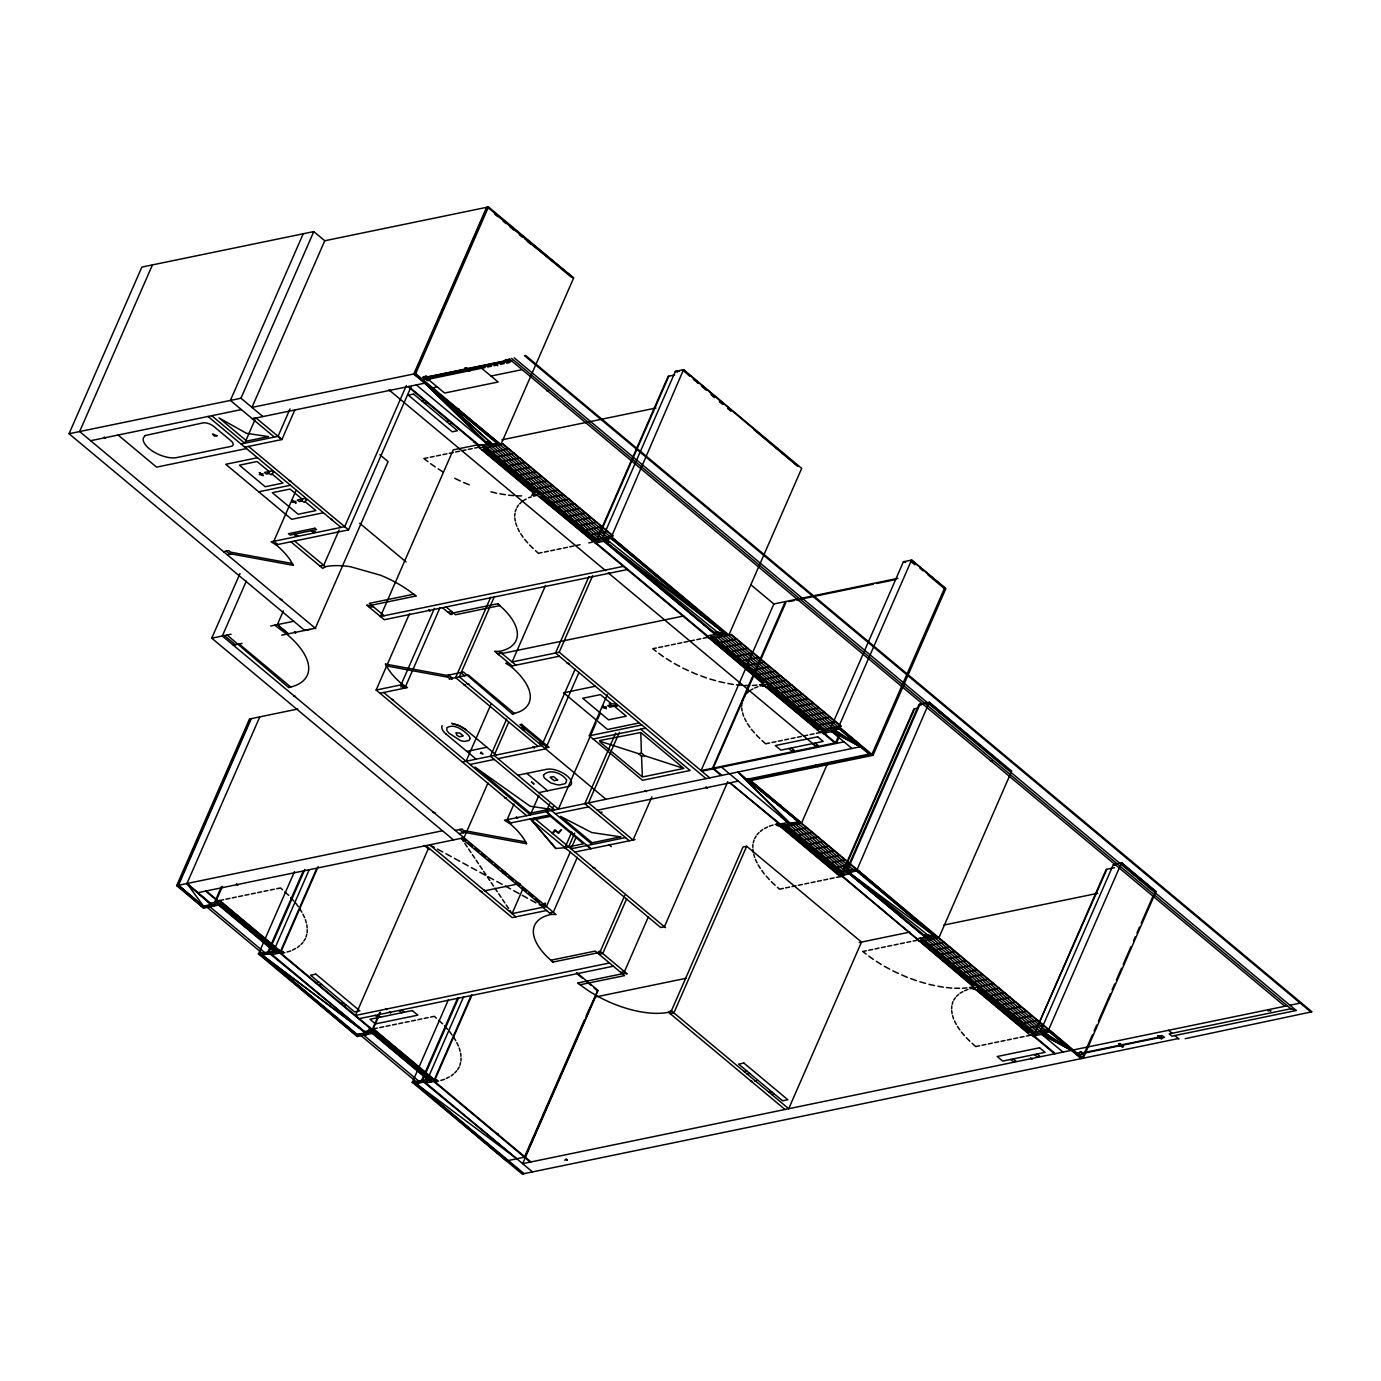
<?xml version="1.0" encoding="UTF-8"?>
<svg xmlns="http://www.w3.org/2000/svg" width="1381" height="1381" viewBox="0 0 1381 1381"><rect width="100%" height="100%" fill="white"/><g stroke="black" fill="none" stroke-linecap="round" stroke-linejoin="round"><path stroke-width="1.5" d="M514.681 516.114L515.027 513.249M515.234 511.54L516.252 508.95M307.152 932.676L307.203 929.724M306.012 937.026L306.72 934.298M459.838 1065.407L460.546 1062.68M742.236 701.548L742.943 698.838M752.887 844.43L752.835 847.382M952.217 1004.298L952.925 1001.588M753.318 842.79L754.026 840.08M951.802 1005.938L951.647 1008.855M460.961 1061.057L461.03 1058.105M741.821 703.171L741.666 706.088M310.017 629.339L304.718 630.427L69.05 433.738L141.846 267.085L313.78 231.594L324.759 240.76L488.477 206.96L573.633 278.03L500.837 444.665L492.637 445.217L489.34 442.455L486.267 442.231L424.813 383.158L252.36 418.754L256.072 417.994L281.897 439.538L294.74 410.14M152.428 264.91L79.632 431.545L315.714 628.597M303.199 233.786L230.385 400.421L274.336 437.104M69.05 433.738L240.967 398.229L313.78 231.594M324.759 240.76L251.963 407.412L415.681 373.595L500.837 444.665L497.056 443.439L413.834 373.975L486.63 207.34M255.002 419.686L244.713 443.215L211.759 415.698M241.019 443.974L278.047 436.327L290.027 408.88M453.451 839.924L211.742 638.195L240.001 573.495M246.301 581.108L222.324 636.002L556.042 914.55L551.243 914.395L542.733 907.282L544.442 903.364M296.086 490.324L273.818 541.3L271.177 541.853L276.079 544.839A68.515 31.107 23.6 0 1 290.355 560.272L293.186 565.33L231.645 554.005L227.399 554.886M277.339 624.644L288.318 633.81L277.339 624.644L283.329 610.92M219.078 904.918L203.577 908.111L176.647 885.653L249.46 719L297.778 709.023M259.783 716.877L186.97 883.512L203.508 906.126L203.577 908.111L177.717 885.428L250.513 718.793M222.462 886.378L213.882 905.988L186.97 883.512L212.916 906.178L203.525 906.972L178.512 885.256L251.307 718.621M339.122 530.028L323.706 565.312L319.995 566.072M406.377 385.506L344.698 526.662L273.818 541.3L277.667 544.511M415.681 373.595L488.477 206.96M276.079 544.839L348.547 529.872L411.072 386.749M214.625 902.259L221.478 886.585M372.887 1033.299L357.386 1036.492L258.506 953.96L294.481 871.618M526.662 815.67L376.133 690.034L409.536 613.578M274.008 950.767L258.506 953.96L262.286 955.186L269.761 953.632L267.845 952.027L302.957 871.653M281.275 952.7L272.126 954.582L268.829 951.837L304.804 869.495M272.126 954.582L308.947 870.289M279.791 952.994L316.612 868.701M318.165 866.595L280.481 952.855L372.766 1029.881L380.483 1012.238M434.411 608.451L401.008 684.907L404.84 688.118L439.969 607.726M490.738 597.248L455.626 677.622L538.038 746.396M494.45 596.488L459.338 676.863L606 799.288M466.088 761.259L490.928 704.396M428.265 848.797L355.469 1015.449L609.487 962.989M545.495 585.509L512.092 661.965L559.219 652.229L709.748 777.866M369.418 1030.433L367.709 1034.369L262.286 955.186L357.316 1034.507L357.386 1036.492L260.664 954.668L269.761 953.632L268.95 952.959L260.664 954.668L357.351 1035.353L366.725 1034.559L369.297 1028.69M506.689 718.983L490.428 756.236L554.696 809.87M379.792 1012.377L372.076 1030.019L279.791 952.994M508.691 722.142L494.122 755.459L558.407 809.111L596.091 722.85M488.028 782.854L464.033 837.749L197.949 892.678M603.687 541.248L715.272 634.38L714.322 632.584L717.395 632.809L720.692 635.553L728.892 635.001L801.688 468.366L683.509 369.728L675.361 371.403L602.548 538.055L606.328 539.263L608.003 541.49L605.758 541.956L720.675 634.708L720.744 636.693L717.447 633.931L706.917 636.106L595.315 542.975L668.128 376.34L674.567 375.011M668.818 376.184L596.005 542.837L707.607 635.968M588.927 576.533L555.525 653.006L706.036 778.625M559.219 652.229L592.622 575.773M753.784 429.491L797.89 466.312L683.509 369.728L610.765 538.348L604.705 538.745L605.845 540.8L609.625 542.025L606.587 542.647L604.654 541.041L608.003 541.49L604.705 538.745L610.747 537.502L632.515 555.68M513.974 804.018L507.12 819.693L510.97 822.903M575.135 669.181L541.732 745.636L462.393 762.019M578.984 672.392L545.581 748.847L497.971 758.67M1178.407 1038.547L522.191 1174.04L412.332 1082.341L448.29 999.999M538.935 795.301L530.356 814.894L383.694 692.485M427.834 1079.148L412.332 1082.341L416.095 1083.567L423.587 1082.014L421.671 1080.408L457.629 998.066M458.613 997.876L422.638 1080.218L532.514 1171.917M463.619 996.702L425.935 1082.963L435.084 1081.081M587.011 845.517L590.861 848.728L546.237 811.631L549.655 803.777M553.229 806.608L551.52 810.526L592.173 844.464M471.301 995.114L433.617 1081.375L530.287 1162.077M471.991 994.976L434.29 1081.237L530.977 1161.939M640.68 729.203L690.12 770.477L642.51 780.3L589.342 735.797L607.329 694.643M510.003 910.58L512.058 913.618L523.192 888.138M597.8 718.931L600.372 713.045M727.787 781.698L664.399 926.772L660.705 927.531L564.967 847.641L571.82 831.949M615.684 733.069L584.854 803.656L629.339 840.787M568.661 846.864L574.669 833.14M619.396 732.31L588.548 802.879L633.05 840.028L651.901 796.889M539.177 904.555L543.803 907.075L545.512 903.139M576.153 837.059L571.009 848.832L625.507 837.577M570.422 851.628L546.444 906.523L512.058 913.618M577.293 857.359L553.298 912.254L549.603 913.014M624.747 895.458L599.043 954.288L602.737 953.511L626.732 898.617M524.435 1157.174L584.387 1019.955M586.096 1016.019L597.921 990.401L525.125 1157.036L506.447 1160.903L414.49 1083.032L422.759 1081.323L412.332 1082.341M785.288 601.615L712.492 768.25L721.175 775.501M648.431 916.725L624.454 971.62L620.742 972.397L595.194 951.077L550.76 960.244L552.97 962.074L599.509 952.476L598.422 951.544L599.993 951.233L627.198 973.916L624.505 973.329L577.949 982.944L580.158 984.774L624.592 975.607L620.742 972.397M746.689 846.242L673.893 1012.894L670.182 1013.654L742.995 847.019L746.689 846.242L861.502 942.084L788.706 1108.719L671.131 1010.599L668.542 1012.273A68.567 31.124 23.6 0 1 577.966 982.944M827.219 764.314L801.532 823.128L749.451 779.661L750.556 780.593L873.016 755.303L945.812 588.651L911.564 560.065L903.416 561.756L830.602 728.391L860.691 746.931M833.451 727.666L831.742 731.585L851.991 748.485M748.398 779.885L871.912 754.389L944.725 587.736L911.564 560.065L838.75 726.699L838.819 728.702L869.236 754.078L838.802 727.839L830.602 728.391L834.383 729.617L860.449 746.741L504.479 820.245L509.382 823.231A68.601 31.142 23.6 0 1 526.506 843.722L464.948 832.415L459.096 833.623M839.061 734.985L835.643 742.823L701.065 770.615L773.861 603.98L897.874 578.363M838.923 737.54L836.351 743.427L824.06 733.173M914.585 708.816L841.771 875.45L916.898 938.856L841.098 875.589L913.894 708.954L918.417 708.021M846.156 871.118L925.253 937.129L924.321 935.334L927.393 935.558L930.673 938.303L938.873 937.751L935.092 936.542L856.531 870.962L849.056 872.516L927.359 934.695L930.656 937.457L930.725 939.443L927.428 936.698L925.253 937.129L846.156 871.118L918.952 704.465L929.275 702.342L1011.669 771.116L938.873 937.751L923.889 940.858M916.898 938.856L927.428 936.698L924.321 935.334L927.359 934.695L927.428 936.698L926.237 936.939L847.123 870.91L919.936 704.275L923.682 703.947M989.884 754.026L1009.511 770.425L929.275 702.342L856.531 870.962L848.227 871.825L856.513 870.116L936.715 937.06L930.673 938.303L927.393 935.558L925.132 936.025L927.393 935.558L930.725 939.443M1114.519 867.7L1106.164 869.426L1033.368 1036.061L1106.854 869.288M686.202 978.283L595.435 997.013L522.622 1163.665L1071.449 1050.337L1040.583 1031.141L1113.397 864.506L1121.545 862.814L1155.983 891.574L1083.187 1058.209L749.451 779.661M1062.973 1052.08L1041.723 1034.334L1043.432 1030.416M1155.983 891.574L1121.545 862.814L1048.749 1029.466L1048.8 1031.452L1081.34 1058.588L1048.783 1030.589L1040.601 1031.141L1043.881 1033.886L1033.368 1036.061L1054.618 1053.807M1040.601 1031.141L1048.783 1030.589L1082.134 1058.433L1092.406 1034.904M1094.115 1030.986L1096.687 1025.099M1098.396 1021.18L1110.393 993.733M1112.102 989.814L1114.674 983.928M1116.383 980.009L1121.527 968.236M1123.236 964.318L1130.953 946.675M1133.525 940.789L1135.234 936.87M1136.943 932.952L1139.515 927.065M1141.224 923.147L1153.221 895.699M516.995 507.466L518.427 505.066M754.613 838.526L756.132 836.161M303.009 942.36L301.006 944.483M303.906 940.944L305.425 938.579M456.818 1070.741L454.832 1072.847M457.732 1069.326L459.234 1066.961M743.807 697.388L745.326 695.023M757.03 834.728L759.032 832.622M953.788 1000.137L955.307 997.773M552.245 833.157L554.92 829.739L558.269 832.536L561.566 829.601L558.615 833.382L555.266 830.585L552.849 833.675M601.287 741.701L638.695 753.715L641.544 753.232L644.513 755.7L681.903 767.819M519.67 503.823L521.759 501.752M644.513 755.7L641.664 756.287L638.695 753.819M750.004 690.535L752.869 688.912M299.642 945.657L297.347 947.608M760.396 831.431L762.709 829.48M956.343 996.426L958.621 994.458M746.361 693.676L748.64 691.708M451.276 1075.92L453.469 1074.038M959.985 993.284L962.85 991.662M523.261 500.647L526.161 499.042M754.665 687.997L757.962 686.668M292.53 950.059L295.534 948.523M764.504 828.565L767.508 827.029M446.356 1078.44L449.36 1076.904M964.646 990.747L967.943 989.417M773.412 801.584L775.034 801.015M449.809 678.831L447.012 675.395L447.876 677.208L386.317 665.901L385.472 664.088L447.012 675.395L463.429 672.012L512.351 713.96L518.738 712.044A68.567 31.124 23.6 0 0 510.642 666.263L505.739 663.277L508.381 662.725M528.578 497.712L531.357 496.884M533.532 496.228L537.123 495.227M281.31 953.546L284.831 952.648M760.154 686.029L763.555 685.045L765.039 686.288M287.041 952.01L290.701 950.957M769.338 826.149L772.997 825.078M775.207 824.44L778.746 823.559M435.119 1081.927L438.657 1081.03M440.85 1080.391L444.527 1079.338M970.135 988.779L973.553 987.795L972.12 988.485L975.021 989.038M463.239 415.215L464.948 414.714M721.555 767.128L791.209 825.268L790.277 823.456L799.375 822.437L737.989 772.031L791.089 824.146L799.375 822.437L746.776 779.367L748.623 778.988M90.611 440.712L241.382 409.587M425.624 376.668L422.966 377.203L425.175 379.05L427.817 378.498M507.19 359.82L509.831 359.267M423.518 377.669L424.623 378.584M427.506 377.134L506.948 360.734M428.058 377.6L507.5 361.183M509.382 361.649L512.023 361.114M429.422 378.739L425.072 376.202L429.698 378.964M468.625 370.643L469.678 370.419M508.881 362.34L509.934 362.115L505.584 359.578L509.157 362.564L506.603 363.082M485.18 367.501L428.11 379.292L444.596 393.05L498.127 382.002L481.641 368.244M487.562 367.018L491.532 366.189M493.915 365.706L497.885 364.895M500.267 364.394L504.238 363.583M426.487 380.207L428.196 379.844M432.978 388.044L436.914 386.645M491.015 376.064L522.122 369.642M421.826 400.922L424.468 400.386M424.571 403.217L427.212 402.665M244.869 447.185L281.897 439.538L278.047 436.327M246.509 448.566L156.571 467.141L118.127 435.032M257.487 457.732L225.759 464.292L291.684 519.308L323.413 512.765M446.546 421.568L449.205 421.015M449.291 423.846L451.932 423.311M269.588 471.422L264.444 472.475L266.326 474.046L269.053 473.493M259.248 474.529L260.56 474.253M261.63 474.046L262.942 473.769M416.354 384.902L487.217 444.043L486.267 442.231L489.323 441.609L492.62 444.371L498.679 443.974L414.611 373.819L487.424 207.185L573.633 278.03L524.901 238.896M486.267 442.231L489.323 441.609L492.689 446.356L486.267 442.231L488.201 443.836M478.586 444.647L453.227 449.878L380.431 616.513L623.349 566.365M487.096 442.921L489.34 442.472L492.689 446.356M501.821 439.849L656.01 407.999M258.713 491.791L290.459 485.249M427.868 457.732L423.898 458.544L427.972 461.686M430.251 457.232L434.204 456.421M436.586 455.937L440.556 455.109M442.938 454.625L446.909 453.797M449.291 453.313L453.261 452.485M455.626 452.001L459.597 451.173M461.979 450.689L465.949 449.861M468.332 449.377L472.302 448.549M474.684 448.065L479.431 447.081M487.217 444.043L424.813 383.158L492.62 444.371L497.056 443.439M483.678 446.495L491.032 444.975M484.23 446.943L480.26 447.772L477.239 445.252L482.038 445.114L598.491 542.319M481.934 449.999L485.111 449.343M491.878 452.226L508.812 448.739M497.367 456.818L514.302 453.331M302.543 498.921L297.398 499.991L299.28 501.562L302.007 500.992M292.202 502.045L293.532 501.769M294.585 501.545L295.897 501.286M502.874 461.409L519.791 457.905M508.363 465.984L525.281 462.497M513.853 470.576L530.787 467.071M519.342 475.15L536.277 471.663M524.849 479.742L541.766 476.255M530.339 484.334L547.256 480.83M223.567 551.675L228.849 550.587L231.645 554.005L230.8 552.21L292.34 563.517L293.186 565.33M535.828 488.909L552.763 485.421M533.031 492.637L536.208 491.981M534.015 493.466L535.345 494.571M534.292 493.69L532.445 494.018L535.068 494.329M540.264 493.725L536.294 494.536L596.143 543.665M541.317 493.5L558.252 489.996M542.457 495.555L539.28 496.211L593.122 541.145M546.824 498.092L563.741 494.588M552.314 502.667L569.231 499.18M557.803 507.259L574.738 503.754M563.293 511.833L580.227 508.346M627.181 569.559L384.281 619.724L366.69 605.051L369.383 605.638L415.923 596.022A68.498 31.09 23.6 0 0 380.327 575.152L350.55 566.728A68.636 31.159 23.6 0 0 325.346 566.693L322.74 568.368L290.89 541.784M568.782 516.425L585.717 512.921M574.289 521.017L591.206 517.512M579.778 525.591L596.713 522.104M585.268 530.183L602.202 526.679M590.757 534.758L607.692 531.271M592.328 541.3L596.299 540.489M596.851 540.938L604.205 539.419M541.973 552.555L538.4 553.298L535.483 550.605M544.356 552.072L548.326 551.243M550.708 550.76L554.679 549.931M557.061 549.448L561.014 548.637M563.396 548.136L567.367 547.325M569.749 546.824L573.719 546.013M576.101 545.512L580.072 544.701M588.789 542.888L592.363 542.163M605.758 541.956L609.625 542.025L606.328 539.263L610.765 538.348L725.111 633.793L728.892 635.001L610.695 536.363L726.734 634.311L720.692 635.553L717.378 631.946L714.322 632.584L716.256 634.19L604.654 541.041L715.272 634.38M595.315 542.975L605.845 540.8L602.548 538.055L610.747 537.502L726.734 634.311L720.675 634.708L725.111 633.793L610.747 537.502M211.742 638.195L231.059 634.207M270.728 626.007L293.739 621.26M369.435 607.347L373.146 606.587M233.303 645.169L242.038 643.373M281.707 635.174L315.3 628.251L388.113 461.599L379.861 454.729M447.962 612.301L451.656 611.524M446.167 606.95L455.506 614.735L499.939 605.569L497.747 603.721L451.19 613.337L452.295 614.252L450.707 614.58L442.455 607.709M676.448 593.174L678.295 592.794M227.088 635.018L288.646 687.514L290.77 687.065L239.12 643.978M515.942 665.176L499.456 651.418L494.657 651.262L512.23 665.935M497.402 653.558L501.096 652.799M501.976 653.524L682.991 616.133M785.996 602.22L713.183 768.112L721.849 775.362M788.81 601.633L794.368 600.493M796.474 600.045L873.258 584.198M876.711 583.49L894.37 579.83M376.133 690.034L402.579 684.579L407.499 687.565L379.982 693.245M400.68 686.961L402.665 686.564M449.188 678.951L468.332 674.998L514.474 713.511L512.351 713.96M510.642 666.263L559.357 656.199M706.088 635.433L764.349 684.872L768.319 684.061M656.32 647.982L652.747 648.725L656.148 651.314M658.702 647.499L662.673 646.688M665.038 646.187L669.008 645.376M671.39 644.875L675.361 644.064M677.743 643.563L681.713 642.752M684.096 642.251L688.049 641.44M690.431 640.939L694.401 640.128M696.784 639.627L700.754 638.816M703.136 638.333L706.709 637.59M711.733 636.831L719.087 635.312M708.315 638.108L712.285 637.297M719.933 642.579L736.867 639.075M725.439 647.154L742.357 643.667M730.929 651.746L747.846 648.259M736.418 656.338L753.353 652.833M595.349 686.236L563.603 692.796L607.554 729.479L639.299 722.919M741.908 660.912L758.842 657.425M747.397 665.504L764.332 662M752.904 670.078L769.821 666.591M610.506 705L607.778 705.57L609.66 707.141L614.821 706.071M758.393 674.67L775.311 671.166M602.582 707.624L603.911 707.348M604.964 707.124L606.294 706.848M763.883 679.262L780.817 675.758M766.127 682.231L762.951 682.887L709.109 637.953M759.429 684.769L763.538 684.182M769.372 683.837L786.307 680.35M764.004 685.408L762.139 685.736L764.763 686.046M766.023 687.099L769.2 686.443M466.813 751.385L486.889 747.242M774.879 688.429L791.796 684.924M780.369 693.003L797.286 689.516M589.342 735.797L641.768 724.973M785.858 697.595L802.793 694.108M469.937 764.47L494.26 759.446M593.07 739.042L645.618 728.184M791.348 702.187L808.282 698.682M796.854 706.761L813.772 703.274M802.344 711.353L819.261 707.849M517.806 775.224L546.634 769.286A15.502 7.043 23.6 0 1 566.814 775.656A15.502 7.043 23.6 0 1 568.005 786.583L538.676 792.642M807.833 715.928L824.768 712.441M813.323 720.519L830.257 717.032M818.812 725.111L835.747 721.607M817.12 729.738L820.297 729.082M824.353 730.825L820.383 731.637L824.198 734.001M834.953 742.978L823.387 733.311L833.9 731.136L832.76 729.082L838.802 727.839L870.859 754.596L838.75 726.699L873.016 755.303M832.76 729.082L838.819 728.702L834.383 729.617L836.057 731.844L832.708 731.378L836.057 731.844L832.76 729.082L838.802 727.839M824.906 731.291L832.26 729.772M769.631 742.978L765.661 743.807L762.105 740.561M772.014 742.495L775.984 741.666M778.366 741.183L782.337 740.354M784.719 739.871L788.672 739.042M791.054 738.559L795.024 737.73M797.407 737.247L801.377 736.436M803.759 735.935L807.712 735.124M810.095 734.623L814.065 733.812M816.447 733.311L821.212 732.327M834.383 729.617L837.68 732.362L834.642 732.983L831.742 731.585L860.449 746.741L832.708 731.378M701.772 771.219L844.015 741.839M176.647 885.653L442.472 830.758M455.247 830.413L462.169 828.98L464.948 832.415L464.102 830.602L525.66 841.909L526.506 843.722M509.382 823.231L550.07 814.825L546.237 811.631M555.369 813.737L588.686 806.867M597.334 810.215L738.317 781.111M746.776 779.367L870.03 753.905M600.079 812.511L602.064 812.097M218.129 900.826L223.549 899.704M225.932 899.204L229.902 898.392M232.284 897.892L236.237 897.08M238.62 896.58L242.59 895.768M244.972 895.268L248.943 894.456M251.325 893.956L255.295 893.144M257.66 892.661L261.63 891.833M264.013 891.349L267.983 890.521M270.365 890.037L274.336 889.209M276.718 888.725L280.55 887.931L282.587 889.796M219.752 901.344L210.585 903.226L213.882 905.988M178.512 885.256L203.508 906.126L210.982 904.572L212.916 906.178M212.242 904.607L217.421 903.537M186.97 883.512L211.811 905.263L203.525 906.972L177.717 885.428M217.974 904.003L221.944 903.174L218.923 900.654M219.838 903.899L223.014 903.243M564.967 847.641L583.472 843.808L550.518 816.292L531.53 820.124L555.594 848.504L564.76 847.744M566.331 848.78L530.373 819.037M574.859 852.042L635.036 839.613M503.375 871.946L504.686 871.67M503.15 873.137L504.462 872.861M778.763 824.405L787.912 822.506L780.645 816.43M778.142 824.699L776.554 825.251L779.177 825.579M779.454 825.803L777.71 824.785M797.752 821.919L790.277 823.456L792.193 825.061M784.391 824.958L789.569 823.887M784.943 825.424L780.973 826.235L777.952 823.715M780.455 826.632L783.614 825.976M784.598 826.632L801.532 823.128L791.089 824.146M484.714 890.797L519.101 883.702M790.105 831.207L791.52 830.913M792.055 830.81L807.022 827.72M795.594 835.798L797.027 835.505M797.545 835.401L812.511 832.311M801.084 840.39L802.516 840.097M803.034 839.976L818.018 836.886M276.424 951.129L279.601 950.473M275.112 951.682L279.066 950.853L282.104 953.373M270.469 953.201L275.648 952.13M280.585 951.285L282.328 952.303M280.861 951.526L283.485 951.837L281.897 952.389M806.573 844.965L808.006 844.671M808.524 844.568L823.508 841.478M812.08 849.557L813.495 849.263M814.03 849.16L828.997 846.052M817.569 854.131L819.002 853.838M819.52 853.734L834.487 850.644M546.583 910.493L512.196 917.588L425.952 845.604M823.059 858.723L824.492 858.43M825.009 858.326L839.993 855.236M828.548 863.315L829.981 863.021M830.499 862.901L845.483 859.811M834.038 867.889L835.47 867.596M835.988 867.492L850.972 864.402M839.544 872.481L856.462 868.977L936.715 937.06L930.656 937.457L935.092 936.542L856.513 870.116L847.123 870.91M837.024 873.862L840.2 873.206M842.065 873.103L838.094 873.914L841.115 876.434M842.617 873.552L847.796 872.499M316.18 982.668L318.838 982.115M840.304 875.761L849.453 873.862M783.32 888.38L779.488 889.157L777.451 887.31M785.703 887.879L789.673 887.068M792.055 886.567L796.026 885.756M798.408 885.256L802.361 884.444M804.743 883.944L808.714 883.132M811.096 882.632L815.066 881.82M817.448 881.337L821.419 880.508M823.801 880.025L827.754 879.196M830.136 878.713L834.107 877.884M836.489 877.401L841.909 876.279M318.925 984.946L321.583 984.411M340.9 1003.297L343.541 1002.744M343.645 1005.592L346.303 1005.04M359.302 1018.643L613.337 966.199M371.938 1029.19L377.358 1028.085M379.74 1027.585L383.711 1026.774M386.093 1026.273L390.063 1025.462M392.446 1024.961L396.416 1024.15M398.798 1023.649L402.751 1022.838M405.134 1022.337L409.104 1021.526M411.486 1021.025L415.457 1020.214M417.839 1019.713L421.792 1018.902M424.174 1018.418L428.145 1017.59M430.527 1017.107L434.359 1016.312L436.396 1018.16M364.411 1031.607L373.561 1029.725M366.051 1032.988L371.247 1031.918M371.782 1032.367L375.753 1031.555L372.732 1029.035M373.647 1032.28L376.823 1031.624M859.275 942.533L909.941 932.071M943.724 925.097L1097.809 893.283M916.069 938.182L974.33 987.622L978.3 986.811M866.301 950.749L862.728 951.474L866.129 954.064M868.684 950.249L872.654 949.438M875.036 948.937L878.989 948.126M881.371 947.625L885.342 946.814M887.724 946.313L891.694 945.502M894.077 945.001L898.047 944.19M900.412 943.689L904.382 942.878M906.765 942.394L910.735 941.566M913.117 941.082L916.691 940.34M921.714 939.581L929.068 938.062M918.296 940.858L922.266 940.047M929.378 945.433L944.362 942.343M934.885 950.024L949.852 946.934M940.375 954.599L955.341 951.509M945.864 959.191L960.848 956.101M951.354 963.783L966.337 960.693M956.86 968.357L971.827 965.267M430.233 1079.493L433.41 1078.854M428.921 1080.063L432.892 1079.234L435.913 1081.755M424.295 1081.582L429.474 1080.512M434.394 1079.666L435.723 1080.771M434.67 1079.907L437.294 1080.218L435.447 1080.546M962.35 972.949L977.316 969.859M967.839 977.541L982.823 974.434M973.329 982.115L988.313 979.025M976.108 984.981L972.932 985.637L919.09 940.703M969.427 987.519L973.519 986.932M978.836 986.707L993.802 983.617M976.022 989.849L979.198 989.193M982.374 991.696L983.79 991.385M984.325 991.282L999.292 988.192M987.864 996.271L989.297 995.977M989.814 995.874L1004.798 992.784M993.353 1000.862L994.786 1000.569M995.304 1000.448L1010.288 997.358M998.843 1005.437L1000.276 1005.144M1000.793 1005.04L1015.777 1001.95M1004.35 1010.029L1005.765 1009.735M1006.3 1009.632L1021.267 1006.542M1009.839 1014.621L1011.272 1014.327M1011.79 1014.206L1026.756 1011.116M744.204 1071.587L746.845 1071.035M746.948 1073.866L749.59 1073.33M1015.328 1019.195L1016.761 1018.902M1017.279 1018.798L1032.263 1015.708M1020.818 1023.787L1022.251 1023.494M1022.769 1023.373L1037.752 1020.283M1026.325 1028.362L1027.74 1028.068M1028.275 1027.965L1043.242 1024.875M1027.101 1032.487L1030.278 1031.849M1031.814 1032.953L1033.247 1032.66M1033.765 1032.556L1048.749 1029.466L1082.134 1058.433M1034.334 1033.575L1030.364 1034.404L1034.179 1036.751M1034.887 1034.041L1042.241 1032.522M1048.818 1031.452L1044.364 1032.367L1071.449 1050.337L1041.723 1034.334L1046.056 1034.593L1042.741 1031.831L1048.8 1031.452L1042.741 1031.831L1043.881 1033.886M979.612 1045.728L975.642 1046.556L972.103 1043.311M981.995 1045.244L985.965 1044.416M988.347 1043.932L992.318 1043.104M994.7 1042.62L998.653 1041.792M1001.035 1041.309L1005.005 1040.497M1007.388 1039.997L1011.358 1039.185M1013.74 1038.685L1017.711 1037.873M1020.093 1037.373L1024.046 1036.561M1026.428 1036.061L1031.193 1035.077M768.924 1092.216L771.565 1091.663M1041.723 1034.334L1044.623 1035.75L1047.661 1035.111L1044.364 1032.367L1046.038 1034.593L1042.707 1034.145L1044.623 1035.75L1071.449 1050.337M771.668 1094.512L774.327 1093.959M1073.296 1049.957L1287.265 1005.765M1289.923 1005.23L1300.229 1003.089M1267.982 1010.909L1269.968 1010.495M1119.956 1043.466L1123.547 1046.729M1080.822 1051.839L1079.769 1052.046L1084.12 1054.583M1118.903 1043.967L1119.974 1043.743M1158.055 1035.888L1162.405 1038.408L1161.352 1038.633M1296.224 1010.495L1290.838 1008.751L1169.172 1033.868L1171.917 1036.164L1296.224 1010.495L514.198 357.8M1080.305 1052.512L1077.663 1053.047L1080.132 1054.842M1159.66 1036.13L1162.301 1035.577L1164.511 1037.407L1161.853 1037.96M1121.337 1044.606L1122.408 1044.675M1082.203 1052.978L1159.436 1037.027M564.553 1160.144L566.538 1159.747M1082.739 1053.444L1159.988 1037.494M1079.873 1054.894L1082.514 1054.342M1122.201 1046.712L1123.271 1046.505M1185.191 1038.685L1311.95 1011.772L525.574 355.452M531.564 495.227L535.5 494.709M756.874 685.097L752.472 685.511M966.855 987.864L962.453 988.278M423.587 1082.014L414.49 1083.032L523.261 1173.815M203.508 906.126L211.811 905.263M258.506 953.96L268.95 952.959M679.452 371.126L675.361 371.403L677.519 372.11M1117.488 864.23L1113.397 864.506L1115.555 865.197M521.621 495.9L516.787 495.883M744.756 685.511L749.572 685.511M954.737 988.261L959.553 988.261M833.813 732.31L837.68 732.362M1047.661 1035.111L1043.794 1035.06L1044.623 1035.75M881.613 909.406L882.494 909.423M903.174 909.889L905.556 909.941M508.536 495.192L513.697 495.624M733.346 684.441L727.873 683.474M736.487 684.786L741.735 685.339M943.327 987.191L937.872 986.224M946.486 987.536L951.716 988.088M499.853 493.794L505.325 494.709M724.559 682.818L718.983 681.593M934.54 985.568L928.964 984.342M451.777 723.454L459.148 725.698L465.76 729.6M606.328 539.263L725.111 633.793L717.378 631.946L717.447 633.948L715.151 633.275L717.395 632.809L720.744 636.693M490.928 491.791L496.573 493.207M853.009 740.544L856.444 741.476M709.886 679.02L715.565 680.626M919.867 981.77L925.546 983.376M903.416 561.756L905.573 562.447M907.3 977.334L901.689 974.917M697.319 674.584L691.708 672.167M700.754 675.827L706.451 677.916M910.735 978.577L916.449 980.665M463.636 482.539L469.316 484.8M688.359 670.665L682.835 668.076M898.341 973.415L892.817 970.826M454.798 478.344L460.305 480.985M674.308 663.501L679.642 666.367M884.289 966.251L889.623 969.117M434.273 847.364L429.646 844.844L515.907 916.829M437.449 849.091L442.749 851.973M445.925 853.717L451.224 856.6M454.401 858.343L459.7 861.226M462.877 862.952L468.176 865.852M471.353 867.579L476.652 870.462M479.828 872.205L485.128 875.088M488.304 876.814L493.621 879.714M496.797 881.441L502.097 884.341M505.273 886.067L510.573 888.95M513.749 890.693L519.049 893.576M522.225 895.302L527.525 898.202M530.701 899.929L536.001 902.811M443.128 472.026L438.191 468.884M663.346 656.648L658.806 653.334M666.298 658.547L671.235 661.689M873.327 959.398L868.787 956.084M876.279 961.297L881.216 964.439M435.274 466.968L430.613 463.705M849.056 872.516L935.092 936.542L927.359 934.695L930.673 938.303M507.5 1160.679L416.095 1083.567L516.753 1158.763L421.654 1080.408M606.587 542.647L725.111 633.793M500.837 444.665L414.628 373.819L425.607 382.986M267.845 952.027L367.709 1034.369L262.286 955.186L357.351 1035.353L365.637 1033.644L357.316 1034.507L364.808 1032.953L366.725 1034.559M367.484 1034.179L268.829 951.837M495.658 214.055L571.475 277.322M683.543 370.868L690.086 376.322L683.509 369.728M701.513 385.851L706.416 389.943M711.319 394.034L714.581 396.761M719.484 400.853L722.746 403.58M911.598 561.204L914.895 563.949L911.564 560.065M919.815 568.057L923.112 570.802M928.032 574.928L943.655 587.961M494.484 213.9L497.626 216.506M502.943 220.96L506.206 223.687M509.485 226.415L514.371 230.489M519.273 234.58L522.536 237.308M527.421 241.399L530.701 244.109M711.336 394.897L714.616 397.607M719.501 401.698L722.781 404.426M727.683 408.517L730.946 411.245M911.633 562.05L914.826 564.725M524.521 355.677L1311.035 1012.118M929.309 703.481L934.229 707.573L929.275 702.342M939.132 711.681L942.412 714.409L939.132 711.785M947.314 718.5L950.594 721.245M1121.545 862.814L1126.344 867.924M1131.108 871.912L1134.284 874.553M1145.401 883.84L1154.93 891.781M511.557 358.352L1290.838 1008.751M509.175 358.836L1284.882 1006.266M507.448 359.768L509.658 361.598M919.936 704.275L921.041 705.19M505.325 359.63L506.413 360.562L467.745 368.537L466.657 367.622M508.881 362.616L507.518 361.477L468.85 369.452L470.213 370.591M751.126 584.992L774.275 604.326M469.954 370.66L465.328 367.898L468.901 370.868M465.069 367.95L466.157 368.865L427.489 376.858L426.384 375.925M468.625 370.919L467.261 369.78L428.593 377.773L429.957 378.912M426.436 379.274L428.231 380.776M423.242 377.151L425.434 378.981M502.77 444.268L612.629 535.966M730.825 634.604L840.684 726.302M500.112 444.82L609.988 536.519M728.167 635.156L838.043 726.855M415.474 375.356L413.834 373.975L498.679 443.974L492.62 444.371M497.471 445.355L607.347 537.054M725.526 635.692L835.401 727.407M494.83 445.908L604.705 537.606M722.884 636.244L832.76 727.942M492.188 446.46L602.047 538.158M720.243 636.796L830.102 728.495M489.547 446.995L599.406 538.694M717.602 637.332L827.461 729.03M486.889 447.548L596.765 539.246M714.944 637.884L824.82 729.582M484.196 446.391L597.369 540.834M712.251 636.727L825.424 731.17M710.093 635.45L826.546 732.655M482.642 447.271L538.676 494.053M766.731 684.389L822.765 731.153M408.69 386.49L479.552 445.631M484.058 449.567L535.155 492.206M768.147 686.668L819.244 729.306M407.999 386.628L478.862 445.77L489.392 443.594L489.323 441.609L424.813 383.158M482.47 449.895L533.567 492.534M766.559 686.996L817.656 729.634M478.637 447.254L536.329 495.382M762.726 684.355L820.418 732.5M533.152 493.863L534.033 494.605M762.864 685.58L763.745 686.322M1168.516 1030.295L1172.089 1033.281M1174.834 1035.56L1178.96 1039.013M815.239 743.03L817.984 745.326L815.342 745.878L812.58 743.582M389.615 390.426L604.964 570.146M608.814 573.357L816.568 746.758M1159.919 1036.078L1162.129 1037.908M1158.366 1037.252L1158.883 1036.855C1154.24 1032.695 1165.184 1041.826 1159.988 1037.77L1158.918 1037.701M815.826 765.109L817.759 766.714M791.434 747.95L794.179 750.246L791.537 750.798L788.775 748.502M1119.231 1045.331L1119.749 1044.934C1115.106 1040.773 1126.05 1049.905 1120.837 1045.849L1119.767 1045.797M1083.256 1052.754L1082.186 1052.702C1076.99 1048.645 1087.935 1057.777 1083.291 1053.617L1083.809 1053.22M800.98 823.249L855.909 869.098M938.32 937.872L1048.179 1029.57M747.57 779.195L799.375 822.437M798.339 823.801L853.268 869.65M935.679 938.424L1045.538 1030.122M795.698 824.336L850.627 870.185M933.021 938.959L1042.897 1030.658M1042.741 1031.831L1046.056 1034.593M793.039 824.889L847.986 870.738M930.38 939.512L1040.256 1031.21M790.398 825.424L845.327 871.29M927.739 940.064L1037.614 1031.762M787.757 825.976L842.686 871.825M925.097 940.599L1034.956 1032.298M786.549 826.218L841.495 872.084M922.249 939.477L1035.405 1033.92M782.734 823.577L844.257 874.933M920.074 938.2L1036.544 1035.405M785.116 826.529L840.045 872.378M977.385 987.001L1032.315 1032.85M781.145 823.905L842.669 875.261M976.712 987.139L1032.746 1033.903M780.248 824.094L729.962 782.837L779.557 824.233M782.561 826.201L839.147 873.413M978.128 989.417L1029.225 1032.056M1034.058 1035.923L1055.308 1053.668M782.958 827.064L785.012 828.79M1019.523 1024.512L1021.577 1026.238M780.973 826.529L837.559 873.741M976.54 989.745L1027.637 1032.384M777.158 823.887L840.321 876.607M972.725 987.104L1030.399 1035.249M973.294 988.019L974.606 989.124M777.279 825.113L778.159 825.838M972.845 988.33L973.726 989.072M1037.096 1053.996L1039.841 1056.292L1037.2 1056.845L1034.455 1054.549M611.213 703.62L600.442 694.626L582.713 698.285L608.538 719.829L626.266 716.169L614.286 706.192M240.967 398.229L262.942 416.579M602.617 705.656L603.98 706.796M604.999 707.642L606.363 708.798M1013.291 1058.916L1016.036 1061.212L1013.395 1061.747L1010.65 1059.451M359.699 523.261L406.049 561.946M248.563 446.426L348.547 529.872M208.048 416.475L341.003 527.421M269.071 471.525L257.09 461.53L239.379 465.19L265.204 486.751L282.915 483.091L272.143 474.097M302.025 499.042L290.062 489.047L272.333 492.706L298.158 514.25L315.869 510.59L305.097 501.596M415.923 596.022L413.73 594.193L369.297 603.376L384.125 615.753M259.265 472.578L260.646 473.718M261.648 474.563L263.029 475.703M292.237 500.077L293.601 501.234M294.619 502.08L295.983 503.219M460.771 672.564L464.62 675.775M294.585 541.007L325.346 566.693M448.601 675.067L452.45 678.278M526.8 773.377L547.67 790.795M609.245 844.93L611.3 846.657M465.052 729.013L496.228 755.027M446.201 734.191L476.152 759.17M226.208 551.123L230.057 554.333M534.205 818.104L665.504 927.687M530.511 818.881L556.06 848.521M274.698 625.196L286.73 634.138A76.732 34.836 23.6 0 1 288.646 687.514M459.51 829.532L463.36 832.743M224.43 635.571L235.426 644.737M462.721 838.025L465.88 840.649M468.349 842.721L472.457 846.156M474.943 848.227L479.052 851.663M481.537 853.717L485.646 857.152M488.114 859.224L492.24 862.659M494.709 864.73L498.834 868.166M501.303 870.22L506.516 874.587M509.002 876.642L513.111 880.094M515.596 882.148L519.705 885.584M522.173 887.655L526.299 891.09M528.768 893.162L532.893 896.597M535.362 898.651L539.488 902.086M541.956 904.158L545.115 906.799M543.803 907.075L461.392 838.284L463.446 841.34M668.542 1012.273L784.995 1109.478M424.14 845.362L429.094 849.488M576.464 972.483L597.921 990.401M577.413 974.002L582.368 978.145M585.682 980.89L590.636 985.033M593.934 987.778L597.231 990.54M401.629 1009.908L404.374 1012.204M398.988 1010.46L401.733 1012.756M377.824 1014.828L380.569 1017.124M375.183 1015.38L377.928 1017.676M281.879 951.25L282.76 951.992M435.706 1079.631L436.586 1080.374M219.717 900.498L282.881 953.218M373.526 1028.862L436.707 1081.599M222.479 903.347L279.066 950.577M376.305 1031.728L432.874 1078.958M206.321 890.952L218.958 901.5M261.372 936.922L263.443 938.631M205.631 891.108L218.267 901.655M220.891 903.675L277.477 950.905M374.717 1032.056L431.286 1079.286M217.369 901.828L278.893 953.183M371.178 1030.209L432.702 1081.565M215.781 902.156L277.305 953.511M369.59 1030.537L431.114 1081.893M218.543 905.021L273.49 950.87M372.369 1033.402L427.299 1079.252M209.912 906.799L264.859 952.648M363.738 1035.18L418.667 1081.03M207.271 907.352L262.217 953.201M361.097 1035.733L416.026 1081.582M416.095 1083.567L524.055 1173.66M701.513 385.99L706.416 390.115M711.319 394.241L714.581 397.003M719.484 401.129L722.764 403.873M947.314 718.707L950.594 721.469M1121.579 863.954L1126.464 868.148M1129.727 870.945L1134.612 875.157M1137.858 877.953L1142.743 882.148M1147.628 886.343L1150.874 889.157M759.809 738.472L756.356 734.951M969.807 1041.222L966.337 1037.701M771.34 881.734L775.155 885.221M438.692 1020.266L442.524 1023.753M284.883 891.884L288.715 895.371M533.204 548.516L529.579 545.012M497.747 603.721L504.41 609.867A68.549 31.124 23.6 0 1 499.439 651.418M737.989 772.031L791.209 825.268M754.44 732.828L751.385 729.306M964.421 1035.577L961.383 1032.056M766.213 876.072L769.39 879.611M449.567 1031.521L452.07 1035.025M444.475 1025.859L447.651 1029.397M290.649 897.477L293.842 901.016M295.741 903.139L298.244 906.644M764.297 873.949L761.794 870.444M524.642 539.35L527.732 542.888M747.432 723.696L749.9 727.2M957.413 1026.446L959.899 1029.95M760.31 868.338L758.117 864.869M453.555 1037.131L455.747 1040.601M299.729 908.75L301.921 912.22M464.845 843.428L467.21 846.933M468.608 849.022L470.956 852.526M472.371 854.632L474.736 858.119M476.134 860.225L478.499 863.712M479.898 865.818L482.262 869.305M483.661 871.411L486.008 874.898M487.424 877.004L489.789 880.508M491.187 882.597L493.535 886.101M494.95 888.19L497.315 891.694M498.714 893.783L501.079 897.287M502.477 899.394L504.842 902.881M506.24 904.987L508.588 908.474M520.758 533.756L523.036 537.244M519.377 531.668L517.737 528.267M954.547 1020.973L956.256 1024.374M744.549 718.224L746.275 721.624M755.372 859.414L757.081 862.814M456.766 1042.655L458.492 1046.056M302.957 914.274L304.666 917.692M516.874 526.247L515.648 522.95M742.098 710.991L741.735 707.901M742.65 712.924L743.565 716.169M952.079 1013.74L951.716 1010.65M952.631 1015.691L953.546 1018.936M753.163 852.232L752.904 849.177M753.715 854.183L754.647 857.428M459.217 1048.041L460.132 1051.286M305.391 919.66L306.323 922.905M306.875 924.856L307.152 927.911M460.684 1053.237L460.961 1056.292M514.75 517.91L515.303 521.051M641.526 756.236L642.355 775.984M640.836 733.535L641.388 753.18M402.579 684.579A68.567 31.124 23.6 0 1 385.472 664.088M446.305 734.278A15.502 7.043 23.6 0 1 442.144 725.716M451.725 723.454A15.502 7.043 23.6 0 1 465.76 729.6M552.97 962.074A68.567 31.124 23.6 0 1 551.243 914.395M273.783 472.164L271.246 474.771L267.81 472.768L271.349 470.748L273.783 472.164M470.127 738.472L469.022 740.475L464.672 741.355A9.132 4.143 23.6 0 1 460.115 740.423L448.842 733.069L446.926 730.566L446.84 727.701C453.745 723.592 461.72 728.995 466.847 733.743A13.05 5.921 23.6 0 1 469.436 736.66L470.127 738.472M306.755 499.68L304.217 502.27L300.765 500.267L304.321 498.265L306.755 499.68M294.464 534.205L295.499 536.018L297.985 536.001L294.464 534.205M315.11 531.961L313.573 532.773L311.433 530.995L315.11 531.961M543.751 774.741L543.579 775.501A9.166 4.16 23.6 0 0 544.701 778.245L550.639 782.82L556.802 784.753A13.033 5.921 23.6 0 0 560.738 784.719L565.502 783.51L566.745 780.23C562.395 773.325 550.363 768.509 543.751 774.741M332.303 519.584L330.698 519.187L332.303 519.584M293.98 695.817L295.448 696.68L293.98 695.817M391.928 699.373L393.412 700.219L391.928 699.373M683.733 616.185L682.145 615.788L683.733 616.185M280.395 599.112L281.862 599.975L280.395 599.112M463.878 684.51L465.345 685.373L463.878 684.51M497.643 653.765L499.111 654.629L497.643 653.765M502.719 653.558L501.113 653.178L502.719 653.558M506.171 797.976L504.566 797.597L506.171 797.976M594.969 868.235L593.364 867.838L594.969 868.235M780.489 804.985L778.884 804.605L780.489 804.985M785.772 828.842L784.166 828.445L785.772 828.842M992.093 761.294L990.488 760.914L992.093 761.294M459.269 409.397L457.663 409.018L459.269 409.397M475.893 442.714L474.287 442.317L475.893 442.714M588.168 536.415L586.545 536.018L588.168 536.415M518.479 883.184L519.947 884.047L518.479 883.184M260.75 936.404L262.217 937.267L260.75 936.404M434.773 812.719L433.168 812.339L434.773 812.719M290.649 480.968L289.043 480.571L290.649 480.968M548.412 390.996L546.807 390.599L548.412 390.996M468.953 684.303L467.348 683.923L468.953 684.303M480.398 891.056L481.865 891.902L480.398 891.056M484.092 890.279L485.56 891.142L484.092 890.279M568.989 663.657L567.384 663.26L568.989 663.657M752.179 1081.496L750.556 1081.116L752.179 1081.496M1022.337 1026.29L1020.732 1025.893L1022.337 1026.29M498.161 1133.939L496.539 1133.559L498.161 1133.939M756.425 1081.185L754.82 1080.805L756.425 1081.185M456.213 732.862L456.748 735.124L459.269 736.729A33.973 15.433 23.6 0 0 463.274 735.9L459.769 733.018L456.213 732.862M260.111 473.32L262.079 474.978L260.111 473.32M295.379 501.907L292.737 501.424L295.379 501.907M531.633 782.095L533.843 783.925L531.633 782.095M603.445 706.416L605.43 708.056L603.445 706.416M145.126 435.55L143.348 438.001A20.888 9.477 23.6 0 0 154.154 452.139A20.888 9.477 23.6 0 0 176.733 457.594L231.076 446.374A8.165 3.711 23.6 0 0 230.886 440.694L213.744 426.384A8.165 3.711 23.6 0 0 202.955 422.897L145.126 435.55M217.007 435.706L214.521 436.223L212.57 434.014L217.007 435.706M525.332 729.444L523.278 729.876L521.638 728.029L525.332 729.444M539.971 742.736L540.368 744.394L543.147 744.791L539.971 742.736M259.714 473.01L260.111 474.667L262.908 475.064L259.714 473.01M606.328 707.745L604.257 708.16L602.617 706.33L606.328 707.745M292.686 500.509L293.065 502.183L295.862 502.58L292.686 500.509M599.889 740.527L599.941 741.977L642.407 777.002L683.837 768.44L640.801 732.517L599.889 740.527M557.596 779.989L554.299 780.714A33.955 15.415 23.6 0 1 550.156 777.244L553.539 776.605L557.596 779.989M1269.553 1009.96L1270.744 1010.944L1269.553 1009.96M389.218 389.891L390.391 390.875L389.218 389.891M496.314 364.601L497.488 365.585L496.314 364.601M450.776 678.019L451.95 679.003L450.776 678.019M604.567 569.628L605.741 570.595L604.567 569.628M608.4 572.839L609.573 573.805L608.4 572.839M533.17 746.793L534.343 747.777L533.17 746.793M294.481 631.928L295.655 632.912L294.481 631.928M428.818 609.919L429.992 610.903L428.818 609.919M402.268 686.029L403.442 687.013L402.268 686.029M236.514 884.116L237.687 885.1L236.514 884.116M516.425 817.172L517.599 818.139L516.425 817.172M645.272 790.553L646.446 791.537L645.272 790.553M385.662 1008.596L386.835 1009.58L385.662 1008.596M706.019 787.17L707.193 788.154L706.019 787.17M566.124 1159.211L567.298 1160.195L566.124 1159.211M1030.675 1058.139L1031.849 1059.123L1030.675 1058.139M816.171 746.241L817.345 747.225L816.171 746.241M104.248 437.294L105.422 438.278L104.248 437.294M389.511 1011.807L390.685 1012.791L389.511 1011.807M617.152 705.898L611.144 705.846L609.384 703.499L615.909 704.224L617.152 705.898M413.592 394.051L408.293 395.139L452.243 431.821L457.543 430.734L413.592 394.051M268.449 436.603L246.767 441.074L218.992 417.891L246.491 433.323L268.449 436.603M503.323 444.147L486.388 447.651L596.264 539.35L613.181 535.863L503.323 444.147M314.92 528.233L288.474 533.705L290.114 535.068L316.56 529.614L314.92 528.233M542.491 496.4L540.903 496.728L593.088 540.282L594.676 539.954L542.491 496.4M712.32 638.143L710.732 638.471L762.916 682.024L764.504 681.696L712.32 638.143M731.36 634.5L714.443 637.987L824.319 729.686L841.236 726.199L731.36 634.5M521.569 724.352L519.981 724.68L547.446 747.604L549.034 747.276L521.569 724.352M481.106 752.3L480.467 753.422L483.005 753.888L481.106 752.3M817.673 736.815L775.362 745.55L780.852 750.142L823.162 741.407L817.673 736.815M549.88 809.162L530.304 813.202L475.064 767.094L530.045 806.193L549.88 809.162M620.673 836.851L592.121 842.755L560.496 816.361L591.741 832.536L620.673 836.851M315.886 974.14L310.587 975.228L354.537 1011.91L359.82 1010.823L315.886 974.14M412.315 1010.564L369.987 1019.299L375.477 1023.891L417.804 1015.156L412.315 1010.564M922.301 940.893L920.713 941.221L972.897 984.774L974.485 984.446L922.301 940.893M743.893 1063.059L738.611 1064.147L782.561 1100.83L787.843 1099.742L743.893 1063.059M1039.53 1047.782L997.22 1056.517L1002.71 1061.091L1045.037 1052.357L1039.53 1047.782M427.886 380.483L426.781 379.568L427.886 380.483M698.251 383.124L693.348 379.05L698.251 383.245"/></g></svg>
